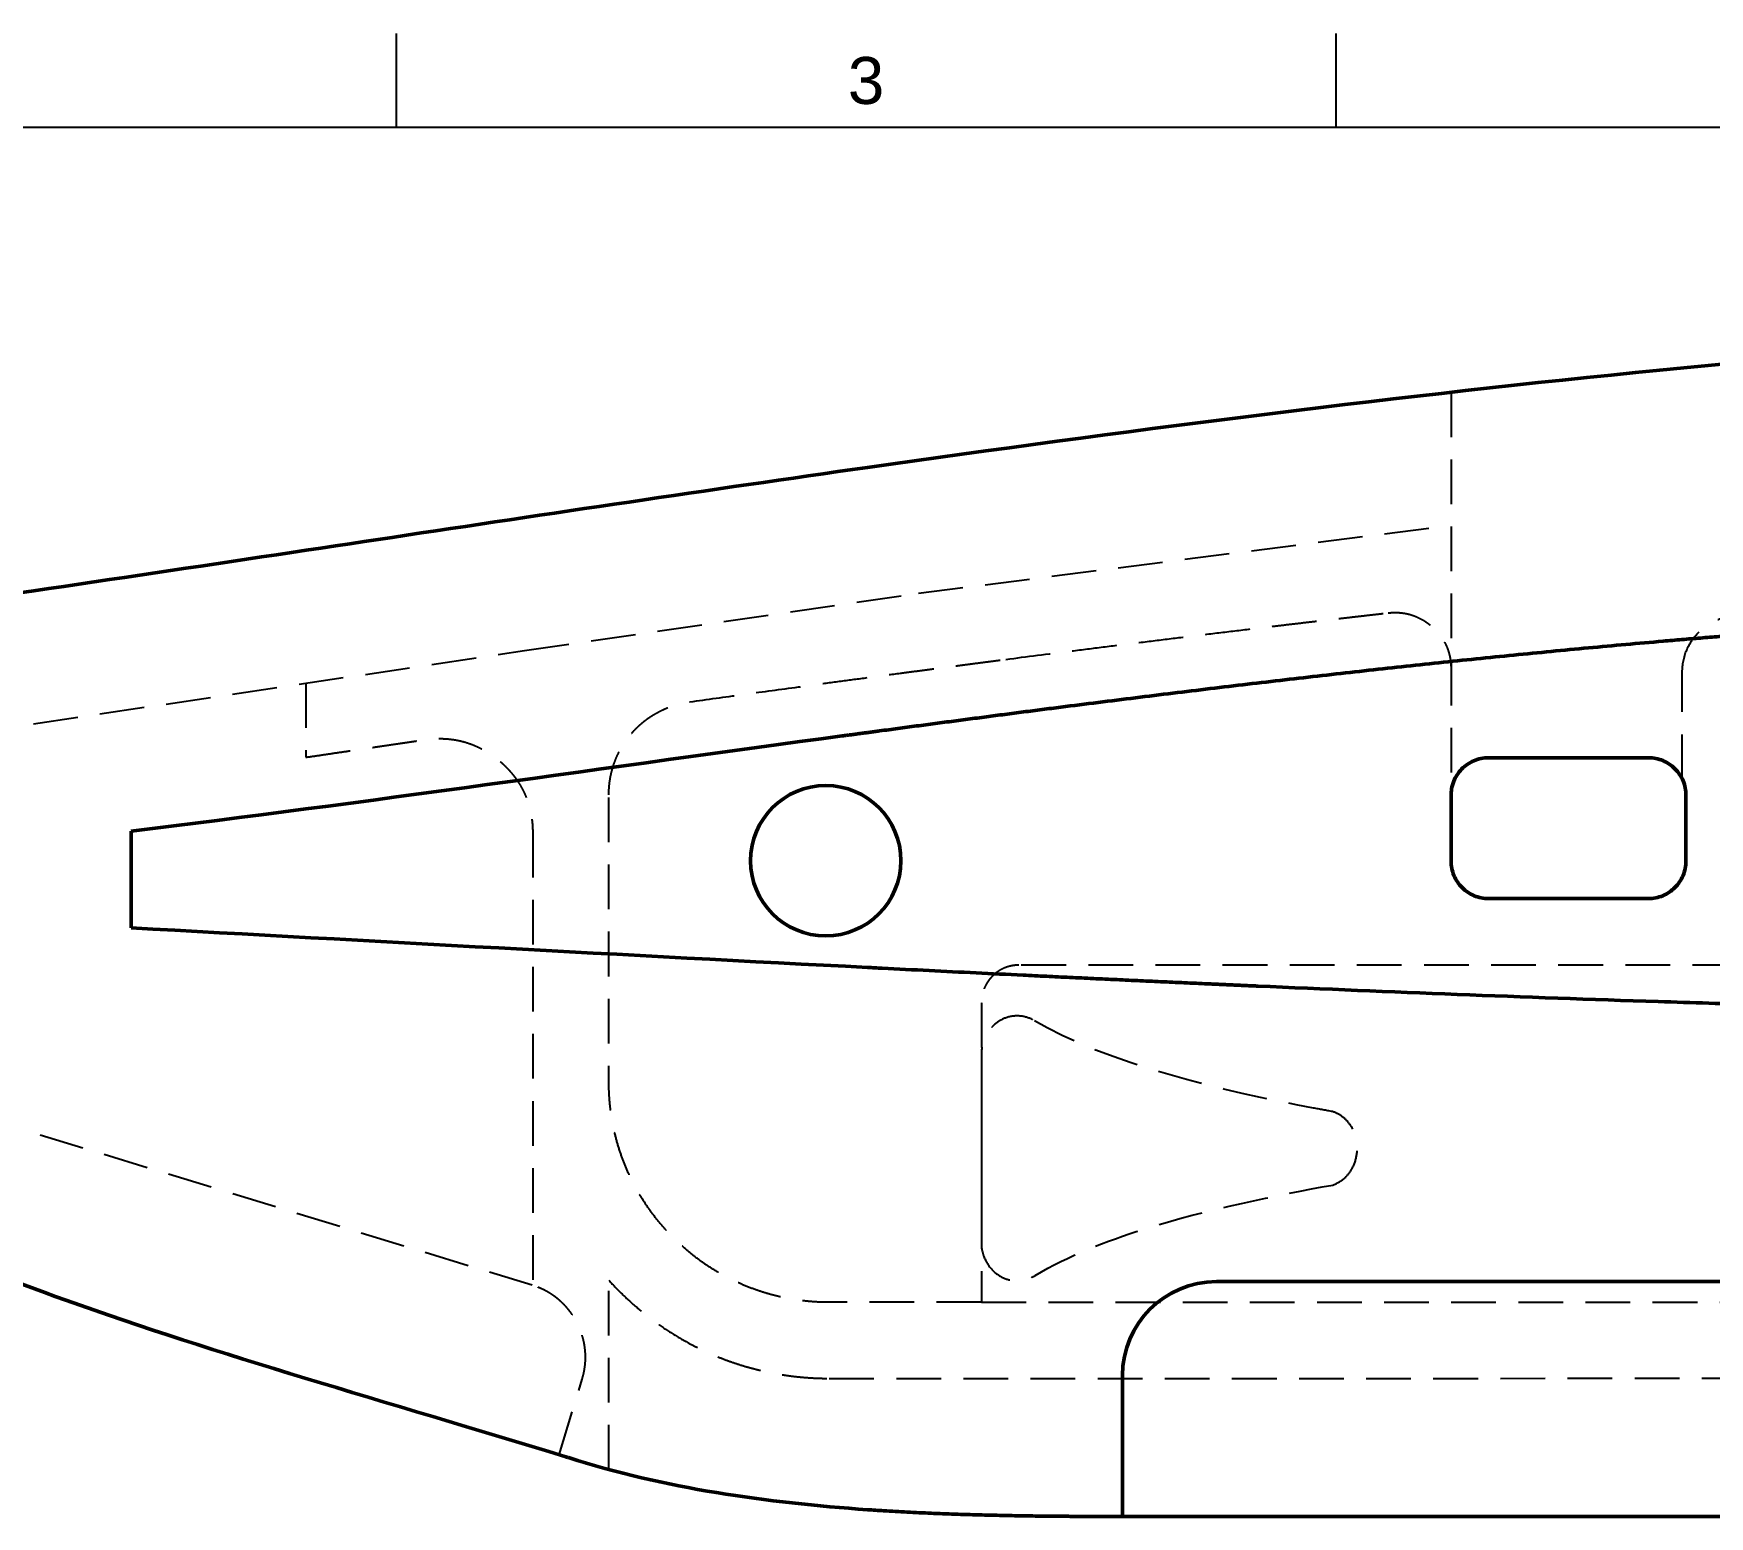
# Model space of a CAD drawing. Header units: millimetres. Extents: x 0 to 420, y 0 to 297.
# Drawn here: x 95.7 to 184.9, y 213.1 to 292 of the extents above; entities that cross this region are included whole.
import ezdxf
from ezdxf.enums import TextEntityAlignment as Align

# ---------------------------------------------------------------- set-up
doc = ezdxf.new("R2010")
doc.units = ezdxf.units.MM
doc.header["$LTSCALE"] = 0.75
doc.linetypes.add('HIDDEN2', pattern=[4.7625, 3.175, -1.5875])
for name, color, linetype, lineweight in [('Border', 7, 'Continuous', 25), ('Sichtbar', 7, 'Continuous', 50), ('Verdeckt', 7, 'HIDDEN2', 25)]:
    doc.layers.add(name, color=color, linetype=linetype, lineweight=lineweight)
doc.styles.add('FusionTitle', font='arial.ttf')

# ---------------------------------------------------------------- blocks, each defined once
blk = doc.blocks.new('ISO_A3_SHEET')
at = {"layer": 'Border'}
for p, q in [((115, 292), (115, 287)), ((165, 292), (165, 287)), ((410, 287), (20, 287))]:
    blk.add_line(p, q, dxfattribs=at)
at = {"layer": 'Border', "style": 'FusionTitle'}
blk.add_text('3', height=2.5, dxfattribs=at).set_placement((140, 289.5), align=Align.MIDDLE)

msp = doc.modelspace()

# ---------------------------------------------------------------- linework, layer by layer
at = {"layer": 'Sichtbar', "extrusion": (0, 1, 2.967e-13)}
for p, q in [((181.63, 253.45, 9.494), (173.13, 253.449, 9.494)), ((171.131, 251.452, 9.494), (171.131, 247.949, 9.494)), ((183.631, 248.057, 9.494), (183.631, 251.45, 9.494)), ((183.631, 247.95, 9.494), (183.631, 248.057, 9.494)), ((173.131, 245.949, 9.494), (181.631, 245.95, 9.494)), ((158.643, 225.557, 14.494), (208.643, 225.557, 14.494)), ((153.643, 213.057, 14.494), (153.643, 220.557, 14.494)), ((213.643, 213.057, 6.994), (153.643, 213.057, 6.994))]:
    msp.add_line(p, q, dxfattribs=at)
at = {"layer": 'Sichtbar'}
msp.add_circle((137.853, 247.965, 9.494), 4, dxfattribs=at)
msp.add_arc((158.643, 220.557, 14.494), 5, 90, 180, dxfattribs=at)
for points in [[(222.404, 276.665, 14.494), (194.832, 275.993, 14.494), (166.846, 272.689, 14.494), (140.07, 268.899, 14.494)], [(138.731, 254.608, 14.494), (126.855, 253.008, 14.472), (112.854, 250.988, 14.182), (100.893, 249.542, 13.105)], [(100.893, 249.542, 13.105), (100.893, 247.826, 13.105), (100.894, 246.109, 13.105), (100.894, 244.392, 13.105)], [(100.894, 244.392, 13.105), (113.186, 243.718, 14.212), (127.702, 242.913, 14.494), (140.073, 242.284, 14.494)], [(140.077, 213.419, 14.494), (134.772, 213.788, 14.494), (129.253, 214.546, 14.438), (124.163, 216.189, 14.316)], [(153.643, 213.057, 6.994), (153.643, 213.057, 6.994), (153.643, 213.057, 6.994), (153.643, 213.057, 6.994)]]:
    msp.add_open_spline(points, degree=3, dxfattribs=at)
for points, knots in [([(74.238, 259.346, 4.498), (74.239, 259.346, 4.858), (74.31, 259.355, 5.205), (74.592, 259.391, 5.899), (74.806, 259.419, 6.227), (75.44, 259.501, 6.973), (75.921, 259.564, 7.362), (77.399, 259.758, 8.355), (78.602, 259.918, 8.891), (82.704, 260.472, 10.423), (86.456, 260.996, 11.195), (97.401, 262.564, 13.012), (106.931, 264, 13.658), (123.05, 266.422, 14.366), (131.704, 267.714, 14.494), (140.07, 268.899, 14.494)], [0, 0, 0, 0, 0.216363, 0.216363, 0.44986, 0.44986, 0.806166, 0.806166, 1.526382, 1.526382, 3.46699, 3.46699, 8.309214, 8.309214, 13.420695, 13.420695, 13.420695, 13.420695]), ([(140.072, 254.789, 14.494), (140.119, 254.795, 14.494), (140.249, 254.812, 14.494), (140.461, 254.841, 14.494), (140.791, 254.885, 14.494), (141.203, 254.94, 14.494), (141.698, 255.006, 14.494), (142.192, 255.072, 14.494), (142.687, 255.138, 14.494), (143.182, 255.203, 14.494), (143.842, 255.291, 14.494), (144.667, 255.4, 14.494), (145.657, 255.53, 14.494), (146.648, 255.659, 14.494), (147.639, 255.788, 14.494), (148.63, 255.916, 14.494), (149.622, 256.044, 14.494), (150.944, 256.213, 14.494), (152.598, 256.422, 14.494), (154.583, 256.67, 14.494), (156.568, 256.915, 14.494), (158.555, 257.155, 14.494), (160.542, 257.392, 14.494), (163.192, 257.701, 14.494), (166.506, 258.077, 14.494), (169.821, 258.436, 14.494), (172.474, 258.711, 14.494), (175.126, 258.979, 14.494), (177.779, 259.235, 14.494), (180.432, 259.478, 14.494), (182.09, 259.623, 14.494), (183.416, 259.737, 14.494), (184.411, 259.82, 14.494), (185.239, 259.887, 14.494), (185.902, 259.94, 14.494), (186.453, 259.984, 14.494), (187.06, 260.031, 14.494), (187.951, 260.1, 14.494), (189.08, 260.183, 14.494), (190.452, 260.281, 14.494), (192.325, 260.407, 14.494), (194.716, 260.557, 14.494), (197.642, 260.719, 14.494), (200.634, 260.863, 14.494), (203.685, 260.985, 14.494), (206.786, 261.084, 14.494), (209.927, 261.156, 14.494), (213.101, 261.198, 14.494), (216.297, 261.209, 14.494), (219.508, 261.184, 14.494), (222.724, 261.123, 14.494), (225.937, 261.021, 14.494), (229.137, 260.877, 14.494), (232.316, 260.687, 14.494), (235.465, 260.449, 14.494), (238.576, 260.161, 14.494), (241.638, 259.819, 14.494), (244.155, 259.486, 14.494), (246.137, 259.189, 14.494), (247.6, 258.953, 14.494), (249.044, 258.701, 14.494), (250.468, 258.433, 14.494), (251.871, 258.149, 14.494), (253.253, 257.849, 14.494), (254.611, 257.532, 14.494), (255.946, 257.198, 14.494), (257.255, 256.847, 14.494), (258.117, 256.599, 14.494), (258.543, 256.472, 14.494)], [0.270529, 0.270529, 0.270529, 0.270529, 0.299223, 0.349106, 0.398993, 0.498776, 0.598573, 0.698383, 0.798206, 0.898041, 0.997888, 1.197617, 1.397391, 1.597206, 1.79706, 1.996951, 2.196875, 2.39683, 2.796822, 3.196907, 3.597065, 3.997275, 4.397517, 4.797772, 5.598241, 6.398534, 6.798569, 7.198506, 7.998018, 8.397562, 8.796942, 8.996567, 9.196145, 9.395675, 9.495421, 9.595155, 9.727357, 9.860804, 10.131319, 10.406476, 10.686052, 11.257576, 11.844117, 12.443907, 13.055189, 13.676212, 14.305235, 14.94053, 15.58038, 16.223083, 16.866954, 17.510326, 18.151555, 18.789024, 19.421142, 20.046357, 20.663158, 21.270081, 21.569403, 21.865734, 22.15891, 22.448773, 22.735169, 23.017951, 23.29698, 23.572124, 23.843259, 24.110272, 24.110272, 24.110272, 24.110272]), ([(138.731, 254.608, 14.494), (138.732, 254.608, 14.494), (138.733, 254.609, 14.494), (138.736, 254.609, 14.494), (138.74, 254.61, 14.494), (138.747, 254.61, 14.494), (138.755, 254.612, 14.494), (138.765, 254.613, 14.494), (138.778, 254.615, 14.494), (138.798, 254.617, 14.494), (138.824, 254.621, 14.494), (138.855, 254.625, 14.494), (138.886, 254.629, 14.494), (138.927, 254.635, 14.494), (138.979, 254.642, 14.494), (139.04, 254.65, 14.494), (139.123, 254.661, 14.494), (139.226, 254.675, 14.494), (139.349, 254.692, 14.494), (139.473, 254.708, 14.494), (139.596, 254.725, 14.494), (139.761, 254.747, 14.494), (139.92, 254.768, 14.494), (140.037, 254.784, 14.494), (140.072, 254.789, 14.494)], [0, 0, 0, 0, 0.0003891, 0.0007786, 0.0015577, 0.0031158, 0.0046739, 0.006232, 0.0093483, 0.0124645, 0.0186971, 0.0249297, 0.0311624, 0.0373952, 0.0498609, 0.0623268, 0.074793, 0.099726, 0.1246599, 0.1495947, 0.1745305, 0.1994671, 0.2493432, 0.2705294, 0.2705294, 0.2705294, 0.2705294]), ([(173.13, 253.449, 9.494), (172.994, 253.449, 9.494), (172.858, 253.435, 9.494), (172.591, 253.38, 9.494), (172.461, 253.339, 9.494), (172.095, 253.179, 9.494), (171.877, 253.027, 9.494), (171.514, 252.652, 9.494), (171.371, 252.433, 9.494), (171.159, 251.908, 9.494), (171.131, 251.646, 9.494), (171.131, 251.452, 9.494)], [-0.4168823, -0.4168823, -0.4168823, -0.4168823, -0.3653815, -0.3653815, -0.3138554, -0.3138554, -0.2142864, -0.2142864, -0.1164629, -0.1164629, 0, 0, 0, 0]), ([(183.631, 251.45, 9.494), (183.631, 251.714, 9.494), (183.579, 251.973, 9.494), (183.377, 252.459, 9.494), (183.228, 252.679, 9.494), (182.859, 253.048, 9.494), (182.642, 253.194, 9.494), (182.16, 253.397, 9.494), (181.9, 253.45, 9.494), (181.634, 253.45, 9.494), (181.631, 253.45, 9.494), (181.631, 253.45, 9.494), (181.63, 253.45, 9.494), (181.63, 253.45, 9.494), (181.63, 253.45, 9.494), (181.63, 253.45, 9.494), (181.63, 253.45, 9.494), (181.63, 253.45, 9.494)], [-0.5099413, -0.5099413, -0.5099413, -0.5099413, -0.382187, -0.382187, -0.2543902, -0.2543902, -0.1286763, -0.1286763, -0.0002167, -0.0002167, -0.0000232, -0.0000232, -0.0000168, -0.0000168, -0.0000058, -0.0000058, 0, 0, 0, 0]), ([(171.131, 247.949, 9.494), (171.131, 247.685, 9.494), (171.183, 247.426, 9.494), (171.385, 246.941, 9.494), (171.534, 246.72, 9.494), (171.903, 246.352, 9.494), (172.12, 246.205, 9.494), (172.602, 246.002, 9.494), (172.862, 245.95, 9.494), (173.127, 245.949, 9.494), (173.131, 245.949, 9.494), (173.131, 245.949, 9.494), (173.131, 245.949, 9.494), (173.131, 245.949, 9.494), (173.131, 245.949, 9.494), (173.131, 245.949, 9.494), (173.131, 245.949, 9.494), (173.131, 245.949, 9.494)], [-0.6354523, -0.6354523, -0.6354523, -0.6354523, -0.4762646, -0.4762646, -0.3170208, -0.3170208, -0.1603722, -0.1603722, -0.0002995, -0.0002995, -0.0000585, -0.0000585, -0.0000186, -0.0000186, -0.0000057, -0.0000057, 0, 0, 0, 0]), ([(181.631, 245.95, 9.494), (181.895, 245.95, 9.494), (182.154, 246.002, 9.494), (182.639, 246.204, 9.494), (182.86, 246.353, 9.494), (183.228, 246.722, 9.494), (183.375, 246.939, 9.494), (183.578, 247.421, 9.494), (183.63, 247.681, 9.494), (183.631, 247.947, 9.494), (183.631, 247.95, 9.494), (183.631, 247.95, 9.494), (183.631, 247.95, 9.494), (183.631, 247.95, 9.494), (183.631, 247.95, 9.494), (183.631, 247.95, 9.494), (183.631, 247.95, 9.494), (183.631, 247.95, 9.494)], [-0.5986098, -0.5986098, -0.5986098, -0.5986098, -0.4486872, -0.4486872, -0.29868, -0.29868, -0.1511159, -0.1511159, -0.0002995, -0.0002995, -0.0000586, -0.0000586, -0.0000186, -0.0000186, -0.0000057, -0.0000057, 0, 0, 0, 0]), ([(268.456, 243.107, 14.494), (268.456, 243.107, 14.494), (268.456, 243.107, 14.494), (268.456, 243.107, 14.494), (268.456, 243.107, 14.494), (268.455, 243.107, 14.494), (268.455, 243.107, 14.494), (268.454, 243.107, 14.494), (268.453, 243.106, 14.494), (268.451, 243.106, 14.494), (268.449, 243.105, 14.494), (268.447, 243.105, 14.494), (268.445, 243.104, 14.494), (268.442, 243.103, 14.494), (268.438, 243.102, 14.494), (268.433, 243.101, 14.494), (268.427, 243.1, 14.494), (268.419, 243.098, 14.494), (268.41, 243.095, 14.494), (268.4, 243.093, 14.494), (268.391, 243.09, 14.494), (268.378, 243.087, 14.494), (268.363, 243.083, 14.494), (268.344, 243.078, 14.494), (268.325, 243.073, 14.494), (268.306, 243.069, 14.494), (268.287, 243.064, 14.494), (268.262, 243.057, 14.494), (268.23, 243.049, 14.494), (268.192, 243.04, 14.494), (268.154, 243.03, 14.494), (268.115, 243.021, 14.494), (268.064, 243.008, 14.494), (267.999, 242.992, 14.494), (267.921, 242.973, 14.494), (267.842, 242.954, 14.494), (267.762, 242.936, 14.494), (267.683, 242.917, 14.494), (267.602, 242.898, 14.494), (267.494, 242.873, 14.494), (267.357, 242.843, 14.494), (267.191, 242.806, 14.494), (267.023, 242.77, 14.494), (266.853, 242.734, 14.494), (266.68, 242.698, 14.494), (266.447, 242.651, 14.494), (266.149, 242.593, 14.494), (265.787, 242.524, 14.494), (265.416, 242.457, 14.494), (265.037, 242.39, 14.494), (264.651, 242.325, 14.494), (264.258, 242.261, 14.494), (263.858, 242.199, 14.494), (263.311, 242.116, 14.494), (262.611, 242.015, 14.494), (261.752, 241.899, 14.494), (260.869, 241.788, 14.494), (259.964, 241.681, 14.494), (259.039, 241.578, 14.494), (258.094, 241.478, 14.494), (257.132, 241.383, 14.494), (256.154, 241.292, 14.494), (254.823, 241.175, 14.494), (253.13, 241.038, 14.494), (251.071, 240.888, 14.494), (248.986, 240.753, 14.494), (246.886, 240.63, 14.494), (244.783, 240.519, 14.494), (242.691, 240.42, 14.494), (240.621, 240.331, 14.494), (238.585, 240.254, 14.494), (236.597, 240.186, 14.494), (234.668, 240.127, 14.494), (232.811, 240.076, 14.494), (231.038, 240.033, 14.494), (229.361, 239.998, 14.494), (228.029, 239.973, 14.494), (227.021, 239.956, 14.494), (226.312, 239.946, 14.494), (225.742, 239.938, 14.494), (225.302, 239.932, 14.494), (224.868, 239.926, 14.494), (224.322, 239.92, 14.494), (223.441, 239.91, 14.494), (222.337, 239.9, 14.494), (221.012, 239.889, 14.494), (219.241, 239.879, 14.494), (217.024, 239.872, 14.494), (214.359, 239.872, 14.494), (211.689, 239.881, 14.494), (208.12, 239.904, 14.494), (203.65, 239.954, 14.494), (198.28, 240.042, 14.494), (192.906, 240.159, 14.494), (187.531, 240.299, 14.494), (180.38, 240.517, 14.494), (171.481, 240.838, 14.494), (164.374, 241.136, 14.494), (160.834, 241.292, 14.494)], [0, 0, 0, 0, 0.00003, 0.00006, 0.00012, 0.00024, 0.000361, 0.000481, 0.000721, 0.000962, 0.001443, 0.001925, 0.002406, 0.002888, 0.003851, 0.004815, 0.00578, 0.00771, 0.009642, 0.011575, 0.01351, 0.015447, 0.019326, 0.023212, 0.027105, 0.031004, 0.034911, 0.038824, 0.04667, 0.054544, 0.062444, 0.070372, 0.078326, 0.094316, 0.110412, 0.126615, 0.142924, 0.159339, 0.175858, 0.192483, 0.226043, 0.260015, 0.294396, 0.329182, 0.364368, 0.399951, 0.472288, 0.546161, 0.621535, 0.698378, 0.776653, 0.856327, 0.937365, 1.019729, 1.188299, 1.36175, 1.539792, 1.722132, 1.908474, 2.098524, 2.291983, 2.488553, 2.687932, 3.093918, 3.507524, 3.926327, 4.347893, 4.769782, 5.189552, 5.604755, 6.01294, 6.411654, 6.798442, 7.170846, 7.526408, 7.862668, 8.177165, 8.325483, 8.467437, 8.602719, 8.667762, 8.731021, 8.863162, 8.995399, 9.260149, 9.525257, 9.790706, 10.322565, 10.855602, 11.38969, 11.924703, 12.996991, 14.07144, 15.147017, 16.222679, 17.297379, 19.439665, 21.565389, 21.565389, 21.565389, 21.565389]), ([(124.163, 216.189, 14.316), (124.157, 216.191, 14.316), (124.124, 216.201, 14.315), (114.41, 219.185, 14.08), (105.488, 221.676, 13.63), (91.346, 226.747, 12.109), (87.355, 228.554, 11.376), (82.4, 230.905, 10.223), (80.518, 231.876, 9.649), (78.021, 233.209, 8.624), (76.963, 233.792, 8.107), (75.613, 234.554, 7.112), (75.126, 234.833, 6.67), (74.616, 235.128, 5.911), (74.482, 235.205, 5.656), (74.292, 235.316, 5.096), (74.241, 235.345, 4.802), (74.241, 235.346, 4.498)], [0, 0, 0, 0, 0.003958, 0.003958, 0.381482, 0.381482, 0.665043, 0.665043, 0.89835, 0.89835, 1.048459, 1.048459, 1.132632, 1.132632, 1.17033, 1.17033, 1.208952, 1.208952, 1.208952, 1.208952]), ([(140.077, 213.419, 14.494), (140.361, 213.4, 14.494), (141.065, 213.353, 14.494), (142.191, 213.289, 14.494), (143.457, 213.229, 14.494), (144.725, 213.18, 14.494), (145.997, 213.141, 14.494), (147.058, 213.116, 14.494), (147.908, 213.099, 14.494), (148.546, 213.089, 14.494), (149.183, 213.08, 14.494), (149.821, 213.073, 14.494), (150.353, 213.068, 14.494), (150.778, 213.065, 14.494), (151.097, 213.063, 14.494), (151.415, 213.062, 14.494), (151.734, 213.06, 14.494), (152.052, 213.059, 14.494), (152.318, 213.058, 14.494), (152.53, 213.058, 14.494), (152.689, 213.057, 14.494), (152.848, 213.057, 14.494), (152.981, 213.057, 14.494), (153.087, 213.057, 14.494), (153.166, 213.057, 14.494), (153.246, 213.057, 14.494), (153.325, 213.057, 14.494), (153.392, 213.057, 14.494), (153.445, 213.057, 14.494), (153.484, 213.057, 14.494), (153.517, 213.057, 14.494), (153.544, 213.057, 14.494), (153.564, 213.057, 14.494), (153.584, 213.057, 14.494), (153.6, 213.057, 14.494), (153.614, 213.057, 14.494), (153.622, 213.057, 14.494), (153.628, 213.057, 14.494), (153.633, 213.057, 14.494), (153.638, 213.057, 14.494), (153.64, 213.057, 14.494), (153.642, 213.057, 14.494), (153.643, 213.057, 14.494), (153.643, 213.057, 14.494)], [-2.714869, -2.714869, -2.714869, -2.714869, -2.544031, -2.291391, -2.038005, -1.783999, -1.529501, -1.274646, -1.147127, -1.019572, -0.891998, -0.764423, -0.636866, -0.5731, -0.509346, -0.445604, -0.38188, -0.318173, -0.254487, -0.222653, -0.190825, -0.159003, -0.127188, -0.111283, -0.095379, -0.079478, -0.063579, -0.047681, -0.039733, -0.031785, -0.023838, -0.019865, -0.015891, -0.011918, -0.007945, -0.005959, -0.003972, -0.002979, -0.001986, -0.000993, -0.000496, -0.000248, -0.000008, -0.000008, -0.000008, -0.000008])]:
    msp.add_open_spline(points, degree=3, knots=knots, dxfattribs=at)
at = {"layer": 'Sichtbar', "extrusion": (1.148e-12, 2.49501e-11, -1)}
msp.add_open_spline([(160.834, 241.292, 14.494), (160.833, 241.293, 14.494), (160.829, 241.293, 14.494), (160.823, 241.293, 14.494), (160.812, 241.293, 14.494), (160.795, 241.294, 14.494), (160.776, 241.295, 14.494), (160.75, 241.296, 14.494), (160.717, 241.298, 14.494), (160.665, 241.3, 14.494), (160.6, 241.303, 14.494), (160.522, 241.306, 14.494), (160.444, 241.31, 14.494), (160.34, 241.314, 14.494), (160.21, 241.32, 14.494), (160.055, 241.327, 14.494), (159.847, 241.336, 14.494), (159.587, 241.348, 14.494), (159.275, 241.362, 14.494), (158.963, 241.376, 14.494), (158.651, 241.39, 14.494), (158.235, 241.409, 14.494), (157.715, 241.432, 14.494), (157.091, 241.46, 14.494), (156.467, 241.489, 14.494), (155.634, 241.527, 14.494), (154.594, 241.575, 14.494), (153.346, 241.634, 14.494), (152.097, 241.693, 14.494), (150.848, 241.752, 14.494), (149.6, 241.812, 14.494), (147.935, 241.892, 14.494), (145.853, 241.994, 14.494), (143.355, 242.118, 14.494), (141.428, 242.215, 14.494), (140.334, 242.271, 14.494), (140.073, 242.284, 14.494)], degree=3, knots=[0, 0, 0, 0, 0.000975, 0.001951, 0.003902, 0.007805, 0.011708, 0.015611, 0.023417, 0.031223, 0.046835, 0.062447, 0.078059, 0.093671, 0.124896, 0.156122, 0.187348, 0.249802, 0.312258, 0.374716, 0.437176, 0.499638, 0.624568, 0.749507, 0.874453, 0.999407, 1.249337, 1.499295, 1.74928, 1.999291, 2.249326, 2.499384, 2.999562, 3.499815, 4.000129, 4.156934, 4.156934, 4.156934, 4.156934], dxfattribs=at)
at = {"layer": 'Verdeckt', "extrusion": (0, 1, 2.967e-13)}
for p, q in [((171.128, 272.902, -2.006), (171.131, 251.452, -2.006)), ((142.791, 262.207, -7.006), (171.129, 265.82, -7.006)), ((121.832, 259.15, -7.006), (142.791, 262.207, -7.006)), ((142.791, 262.207, -7.006), (142.791, 262.207, -7.006)), ((142.791, 262.207, -7.006), (142.791, 262.207, -7.006)), ((92.16, 254.728, -7.006), (121.832, 259.15, -7.006)), ((121.832, 259.15, -7.006), (121.832, 259.15, -7.006)), ((183.435, 252.311, -2.006), (183.434, 258.012, -2.006)), ((110.195, 257.416, -12.006), (110.195, 253.472, -12.006)), ((122.261, 249.461, -12.006), (122.263, 225.356, -12.006)), ((146.135, 240.408, -0.256), (146.137, 224.458, -0.256)), ((122.237, 225.365, -4.506), (95.696, 233.468, -4.506)), ((126.314, 215.552, -12.006), (126.313, 225.63, -12.006)), ((123.664, 216.342, -4.506), (124.894, 220.371, -4.506)), ((138.039, 220.407, -12.006), (308.731, 220.426, -12.006))]:
    msp.add_line(p, q, dxfattribs=at)
at = {"layer": 'Verdeckt'}
for points, knots in [([(147.432, 258.683, -12.006), (148.562, 258.829, -12.006), (150.257, 259.045, -12.006), (152.518, 259.331, -12.006), (154.214, 259.543, -12.006), (155.91, 259.752, -12.006), (157.607, 259.96, -12.006), (159.304, 260.166, -12.006), (160.718, 260.335, -12.006), (161.85, 260.469, -12.006), (162.698, 260.57, -12.006), (163.547, 260.669, -12.006), (164.255, 260.752, -12.006), (164.82, 260.817, -12.006), (165.245, 260.866, -12.006), (165.67, 260.915, -12.006), (166.094, 260.964, -12.006), (166.448, 261.005, -12.006), (166.731, 261.037, -12.006), (166.943, 261.061, -12.006), (167.12, 261.081, -12.006), (167.262, 261.097, -12.006), (167.368, 261.109, -12.006), (167.474, 261.122, -12.006), (167.562, 261.132, -12.006), (167.633, 261.14, -12.006), (167.677, 261.145, -12.006), (167.713, 261.149, -12.006), (167.739, 261.152, -12.006), (167.761, 261.154, -12.006), (167.777, 261.156, -12.006), (167.786, 261.157, -12.006), (167.79, 261.157, -12.006), (167.792, 261.158, -12.006)], [-4.10205, -4.10205, -4.10205, -4.10205, -3.418474, -3.076659, -2.734831, -2.392991, -2.051142, -1.709286, -1.367427, -1.196497, -1.025567, -0.854637, -0.683707, -0.598243, -0.512778, -0.427314, -0.341851, -0.256387, -0.213656, -0.170924, -0.128193, -0.106827, -0.085462, -0.064096, -0.042731, -0.032048, -0.021365, -0.016024, -0.010682, -0.005341, -0.00267, -0.001335, 0, 0, 0, 0]), ([(167.792, 261.158, -12.006), (167.9, 261.17, -12.006), (168.115, 261.184, -12.006), (168.434, 261.172, -12.006), (168.744, 261.127, -12.006), (169.044, 261.05, -12.006), (169.334, 260.94, -12.006), (169.613, 260.797, -12.006), (169.88, 260.622, -12.006), (170.132, 260.418, -12.006), (170.325, 260.228, -12.006), (170.466, 260.066, -12.006), (170.564, 259.942, -12.006), (170.654, 259.813, -12.006), (170.736, 259.682, -12.006), (170.811, 259.546, -12.006), (170.878, 259.407, -12.006), (170.937, 259.265, -12.006), (170.988, 259.119, -12.006), (171.032, 258.969, -12.006), (171.068, 258.817, -12.006), (171.091, 258.688, -12.006), (171.105, 258.583, -12.006), (171.114, 258.503, -12.006), (171.121, 258.423, -12.006), (171.125, 258.355, -12.006), (171.128, 258.301, -12.006), (171.129, 258.26, -12.006), (171.13, 258.218, -12.006), (171.13, 258.189, -12.006), (171.13, 258.168, -12.006), (171.13, 258.151, -12.006), (171.13, 258.123, -12.006), (171.13, 258.065, -12.006), (171.13, 257.977, -12.006), (171.13, 257.902, -12.006), (171.13, 257.863, -12.006)], [-2.602918, -2.602918, -2.602918, -2.602918, -2.537636, -2.474125, -2.41182, -2.350126, -2.288429, -2.226114, -2.162583, -2.097271, -2.031961, -1.999999, -1.968415, -1.937135, -1.906085, -1.87519, -1.844372, -1.813554, -1.78266, -1.75161, -1.720331, -1.688747, -1.672817, -1.656784, -1.640639, -1.624374, -1.616194, -1.60798, -1.599733, -1.59145, -1.590297, -1.586885, -1.581287, -1.573577, -1.552111, -1.52867, -1.52867, -1.52867, -1.52867]), ([(183.434, 258.012, -2.006), (183.434, 258.415, -2.006), (183.513, 258.811, -2.006), (183.82, 259.54, -2.006), (184.04, 259.865, -2.006), (184.558, 260.381, -2.006), (184.84, 260.58, -2.006), (185.304, 260.799, -2.006), (185.465, 260.858, -2.006), (185.712, 260.926, -2.006), (185.795, 260.945, -2.006), (185.921, 260.969, -2.006), (185.964, 260.976, -2.006), (186.027, 260.985, -2.006), (186.048, 260.988, -2.006), (186.08, 260.991, -2.006), (186.091, 260.993, -2.006), (186.106, 260.995, -2.006), (186.112, 260.995, -2.006), (186.12, 260.996, -2.006), (186.122, 260.996, -2.006), (186.126, 260.997, -2.006), (186.128, 260.997, -2.006), (186.13, 260.997, -2.006), (186.132, 260.997, -2.006), (186.133, 260.997, -2.006)], [0, 0, 0, 0, 0.2414898, 0.2414898, 0.4749457, 0.4749457, 0.680674, 0.680674, 0.7833306, 0.7833306, 0.8346179, 0.8346179, 0.8602569, 0.8602569, 0.8730759, 0.8730759, 0.8794854, 0.8794854, 0.88269, 0.88269, 0.8842933, 0.8842933, 0.8850889, 0.8850889, 0.8858623, 0.8858623, 0.8858623, 0.8858623]), ([(228.855, 260.292, -0.256), (228.855, 257.209, -0.256), (228.856, 254.126, -0.256), (228.856, 249.6, -0.256), (228.881, 249.128, -0.256), (228.42, 247.211, -0.256), (228.002, 246.31, -0.256), (226.847, 244.723, -0.256), (226.12, 244.049, -0.256), (224.462, 243.023, -0.256), (223.549, 242.678, -0.256), (221.888, 242.401, -0.256), (221.604, 242.416, -0.256), (212.353, 242.415, -0.256), (204.325, 242.414, -0.256), (180.244, 242.412, -0.256), (164.189, 242.41, -0.256), (148.135, 242.408, -0.256)], [-21.398166, -21.398166, -21.398166, -21.398166, -19.224817, -19.224817, -18.207371, -18.207371, -17.193112, -17.193112, -16.183002, -16.183002, -15.183631, -15.183631, -14.44902, -14.44902, -9.63268, -9.63268, 0, 0, 0, 0]), ([(130.62, 256.422, -12.006), (131.553, 256.552, -12.006), (133.42, 256.811, -12.006), (135.755, 257.131, -12.006), (137.622, 257.385, -12.006), (139.023, 257.574, -12.006), (140.424, 257.762, -12.006), (141.592, 257.918, -12.006), (142.526, 258.041, -12.006), (143.227, 258.134, -12.006), (143.928, 258.226, -12.006), (144.629, 258.318, -12.006), (145.213, 258.395, -12.006), (145.68, 258.456, -12.006), (146.03, 258.501, -12.006), (146.322, 258.539, -12.006), (146.556, 258.569, -12.006), (146.731, 258.592, -12.006), (146.906, 258.615, -12.006), (147.052, 258.634, -12.006), (147.169, 258.649, -12.006), (147.242, 258.658, -12.006), (147.301, 258.666, -12.006), (147.344, 258.671, -12.006), (147.381, 258.676, -12.006), (147.407, 258.679, -12.006), (147.421, 258.681, -12.006), (147.428, 258.682, -12.006), (147.432, 258.683, -12.006)], [-3.392694, -3.392694, -3.392694, -3.392694, -2.827274, -2.261815, -1.979078, -1.696339, -1.413601, -1.130865, -0.989499, -0.848134, -0.706772, -0.565412, -0.424054, -0.353376, -0.282699, -0.212023, -0.176685, -0.141348, -0.10601, -0.070673, -0.053005, -0.035336, -0.026502, -0.017668, -0.008834, -0.004417, -0.002208, 0, 0, 0, 0]), ([(126.31, 251.47, -12.006), (126.31, 251.573, -12.006), (126.317, 251.78, -12.006), (126.345, 252.087, -12.006), (126.39, 252.388, -12.006), (126.454, 252.684, -12.006), (126.534, 252.973, -12.006), (126.631, 253.254, -12.006), (126.744, 253.528, -12.006), (126.872, 253.793, -12.006), (127.016, 254.05, -12.006), (127.174, 254.296, -12.006), (127.345, 254.533, -12.006), (127.531, 254.759, -12.006), (127.729, 254.974, -12.006), (127.939, 255.177, -12.006), (128.162, 255.367, -12.006), (128.396, 255.545, -12.006), (128.641, 255.708, -12.006), (128.854, 255.833, -12.006), (129.029, 255.925, -12.006), (129.163, 255.991, -12.006), (129.299, 256.052, -12.006), (129.437, 256.11, -12.006), (129.578, 256.164, -12.006), (129.697, 256.205, -12.006), (129.793, 256.236, -12.006), (129.866, 256.259, -12.006), (129.939, 256.28, -12.006), (130.013, 256.3, -12.006), (130.087, 256.319, -12.006), (130.162, 256.337, -12.006), (130.225, 256.351, -12.006), (130.275, 256.362, -12.006), (130.313, 256.37, -12.006), (130.351, 256.377, -12.006), (130.389, 256.385, -12.006), (130.421, 256.39, -12.006), (130.446, 256.395, -12.006), (130.465, 256.398, -12.006), (130.485, 256.402, -12.006), (130.504, 256.405, -12.006), (130.523, 256.408, -12.006), (130.539, 256.41, -12.006), (130.552, 256.412, -12.006), (130.562, 256.414, -12.006), (130.572, 256.415, -12.006), (130.58, 256.416, -12.006), (130.586, 256.417, -12.006), (130.591, 256.418, -12.006), (130.596, 256.419, -12.006), (130.601, 256.419, -12.006), (130.605, 256.42, -12.006), (130.608, 256.42, -12.006), (130.61, 256.421, -12.006), (130.612, 256.421, -12.006), (130.614, 256.421, -12.006), (130.615, 256.422, -12.006), (130.616, 256.422, -12.006), (130.617, 256.422, -12.006), (130.618, 256.422, -12.006), (130.619, 256.422, -12.006), (130.619, 256.422, -12.006), (130.619, 256.422, -12.006), (130.62, 256.422, -12.006), (130.62, 256.422, -12.006), (130.62, 256.422, -12.006), (130.62, 256.422, -12.006), (130.62, 256.422, -12.006)], [-1.433474, -1.433474, -1.433474, -1.433474, -1.371145, -1.30957, -1.248647, -1.188284, -1.128396, -1.068907, -1.009746, -0.950849, -0.892156, -0.833613, -0.775169, -0.716773, -0.658377, -0.599932, -0.54139, -0.482698, -0.4238, -0.364639, -0.334936, -0.305142, -0.275248, -0.245246, -0.215124, -0.184873, -0.169695, -0.154481, -0.139229, -0.123937, -0.108605, -0.09323, -0.077811, -0.070085, -0.062347, -0.054597, -0.046835, -0.039061, -0.035169, -0.031274, -0.027376, -0.023475, -0.019571, -0.015663, -0.013708, -0.011752, -0.009796, -0.007838, -0.006859, -0.00588, -0.0049, -0.003921, -0.002941, -0.002451, -0.001961, -0.001471, -0.001225, -0.00098, -0.000735, -0.00049, -0.000368, -0.000245, -0.000184, -0.000122, -0.000061, -0.00003, -0.000015, 0, 0, 0, 0]), ([(110.195, 253.472, -12.006), (110.46, 253.511, -12.006), (110.988, 253.59, -12.006), (111.781, 253.707, -12.006), (112.441, 253.805, -12.006), (112.97, 253.884, -12.006), (113.366, 253.942, -12.006), (113.762, 254.001, -12.006), (114.159, 254.059, -12.006), (114.555, 254.118, -12.006), (114.885, 254.166, -12.006), (115.15, 254.205, -12.006), (115.348, 254.234, -12.006), (115.546, 254.263, -12.006), (115.744, 254.292, -12.006), (115.909, 254.316, -12.006), (116.041, 254.336, -12.006), (116.14, 254.35, -12.006), (116.24, 254.365, -12.006), (116.322, 254.377, -12.006), (116.388, 254.386, -12.006), (116.438, 254.394, -12.006), (116.479, 254.4, -12.006), (116.512, 254.404, -12.006), (116.534, 254.408, -12.006), (116.554, 254.411, -12.006), (116.577, 254.414, -12.006), (116.606, 254.418, -12.006), (116.641, 254.422, -12.006), (116.687, 254.428, -12.006), (116.745, 254.435, -12.006), (116.814, 254.442, -12.006), (116.883, 254.448, -12.006), (116.975, 254.455, -12.006), (117.088, 254.461, -12.006), (117.225, 254.466, -12.006), (117.36, 254.466, -12.006), (117.494, 254.463, -12.006), (117.672, 254.455, -12.006), (117.893, 254.435, -12.006), (118.154, 254.397, -12.006), (118.412, 254.345, -12.006), (118.665, 254.279, -12.006), (118.915, 254.198, -12.006), (119.16, 254.104, -12.006), (119.401, 253.995, -12.006), (119.637, 253.873, -12.006), (119.869, 253.737, -12.006), (120.095, 253.586, -12.006), (120.317, 253.422, -12.006), (120.532, 253.245, -12.006), (120.738, 253.058, -12.006), (120.932, 252.863, -12.006), (121.114, 252.661, -12.006), (121.282, 252.451, -12.006), (121.437, 252.235, -12.006), (121.58, 252.013, -12.006), (121.709, 251.784, -12.006), (121.824, 251.549, -12.006), (121.91, 251.348, -12.006), (121.971, 251.184, -12.006), (122.014, 251.06, -12.006), (122.053, 250.934, -12.006), (122.089, 250.807, -12.006), (122.122, 250.678, -12.006), (122.151, 250.548, -12.006), (122.177, 250.417, -12.006), (122.195, 250.307, -12.006), (122.208, 250.218, -12.006), (122.218, 250.151, -12.006), (122.226, 250.083, -12.006), (122.233, 250.015, -12.006), (122.24, 249.947, -12.006), (122.244, 249.89, -12.006), (122.248, 249.844, -12.006), (122.25, 249.81, -12.006), (122.252, 249.775, -12.006), (122.254, 249.741, -12.006), (122.255, 249.706, -12.006), (122.257, 249.671, -12.006), (122.258, 249.642, -12.006), (122.258, 249.619, -12.006), (122.259, 249.602, -12.006), (122.259, 249.584, -12.006), (122.26, 249.567, -12.006), (122.26, 249.552, -12.006), (122.26, 249.54, -12.006), (122.26, 249.532, -12.006), (122.26, 249.523, -12.006), (122.26, 249.514, -12.006), (122.26, 249.505, -12.006), (122.261, 249.498, -12.006), (122.261, 249.492, -12.006), (122.261, 249.488, -12.006), (122.261, 249.483, -12.006), (122.261, 249.48, -12.006), (122.261, 249.477, -12.006), (122.261, 249.474, -12.006), (122.261, 249.472, -12.006), (122.261, 249.47, -12.006), (122.261, 249.468, -12.006), (122.261, 249.467, -12.006), (122.261, 249.466, -12.006), (122.261, 249.465, -12.006), (122.261, 249.464, -12.006), (122.261, 249.463, -12.006), (122.261, 249.463, -12.006), (122.261, 249.462, -12.006), (122.261, 249.462, -12.006), (122.261, 249.462, -12.006), (122.261, 249.462, -12.006), (122.261, 249.461, -12.006), (122.261, 249.461, -12.006), (122.261, 249.461, -12.006), (122.261, 249.461, -12.006)], [-3.000803, -3.000803, -3.000803, -3.000803, -2.84055, -2.680287, -2.520021, -2.439887, -2.359754, -2.279623, -2.199493, -2.119365, -2.03924, -1.999179, -1.959118, -1.919059, -1.879001, -1.838944, -1.818916, -1.798888, -1.77886, -1.758833, -1.74882, -1.738807, -1.728793, -1.723787, -1.71878, -1.715258, -1.71174, -1.704715, -1.697705, -1.690709, -1.676761, -1.662868, -1.64903, -1.635244, -1.607823, -1.58059, -1.553531, -1.52663, -1.499873, -1.446733, -1.393981, -1.341489, -1.289127, -1.236764, -1.184269, -1.131513, -1.078366, -1.024704, -0.970403, -0.915344, -0.859414, -0.803484, -0.748427, -0.694128, -0.640468, -0.587325, -0.534573, -0.482083, -0.429724, -0.377365, -0.351142, -0.32487, -0.298532, -0.272113, -0.245596, -0.218965, -0.192206, -0.165301, -0.15179, -0.138236, -0.124639, -0.110997, -0.097307, -0.083568, -0.076679, -0.069777, -0.062863, -0.055934, -0.048993, -0.042037, -0.035067, -0.031577, -0.028083, -0.024586, -0.021085, -0.01758, -0.015826, -0.014071, -0.012316, -0.010559, -0.008802, -0.007043, -0.006164, -0.005284, -0.004404, -0.003523, -0.003083, -0.002643, -0.002203, -0.001762, -0.001322, -0.001101, -0.000881, -0.000661, -0.000551, -0.000441, -0.00033, -0.00022, -0.000165, -0.00011, -0.000055, -0.000027, -0.000014, 0, 0, 0, 0]), ([(146.137, 224.458, -12.006), (146.104, 224.458, -12.006), (145.776, 224.458, -12.006), (145.151, 224.458, -12.006), (144.262, 224.458, -12.006), (143.373, 224.458, -12.006), (142.483, 224.458, -12.006), (141.743, 224.457, -12.006), (141.15, 224.457, -12.006), (140.705, 224.457, -12.006), (140.261, 224.457, -12.006), (139.816, 224.457, -12.006), (139.446, 224.457, -12.006), (139.15, 224.457, -12.006), (138.927, 224.457, -12.006), (138.705, 224.457, -12.006), (138.52, 224.457, -12.006), (138.372, 224.457, -12.006), (138.261, 224.457, -12.006), (138.168, 224.457, -12.006), (138.094, 224.457, -12.006), (138.048, 224.457, -12.006), (138.013, 224.457, -12.006), (137.979, 224.457, -12.006), (137.937, 224.457, -12.006), (137.887, 224.458, -12.006), (137.82, 224.459, -12.006), (137.736, 224.461, -12.006), (137.635, 224.464, -12.006), (137.535, 224.467, -12.006), (137.402, 224.474, -12.006), (137.236, 224.483, -12.006), (137.037, 224.499, -12.006), (136.84, 224.517, -12.006), (136.643, 224.539, -12.006), (136.383, 224.572, -12.006), (136.06, 224.621, -12.006), (135.676, 224.693, -12.006), (135.296, 224.777, -12.006), (134.922, 224.873, -12.006), (134.552, 224.982, -12.006), (134.066, 225.142, -12.006), (133.473, 225.37, -12.006), (132.783, 225.689, -12.006), (132.117, 226.05, -12.006), (131.479, 226.452, -12.006), (130.869, 226.893, -12.006), (130.289, 227.372, -12.006), (129.742, 227.885, -12.006), (129.228, 228.433, -12.006), (128.75, 229.012, -12.006), (128.308, 229.622, -12.006), (127.906, 230.261, -12.006), (127.545, 230.926, -12.006), (127.226, 231.616, -12.006), (126.951, 232.329, -12.006), (126.723, 233.064, -12.006), (126.572, 233.692, -12.006), (126.476, 234.202, -12.006), (126.417, 234.591, -12.006), (126.371, 234.983, -12.006), (126.343, 235.312, -12.006), (126.327, 235.578, -12.006), (126.318, 235.778, -12.006), (126.314, 235.945, -12.006), (126.313, 236.063, -12.006), (126.312, 236.13, -12.006), (126.312, 236.17, -12.006), (126.312, 236.213, -12.006), (126.312, 236.27, -12.006), (126.312, 236.364, -12.006), (126.312, 236.493, -12.006), (126.312, 236.654, -12.006), (126.312, 236.848, -12.006), (126.312, 237.071, -12.006), (126.312, 237.423, -12.006), (126.312, 237.926, -12.006), (126.312, 238.596, -12.006), (126.312, 239.346, -12.006), (126.312, 240.162, -12.006), (126.312, 241.032, -12.006), (126.311, 241.941, -12.006), (126.311, 242.876, -12.006), (126.311, 243.825, -12.006), (126.311, 244.774, -12.006), (126.311, 245.71, -12.006), (126.311, 246.619, -12.006), (126.311, 247.488, -12.006), (126.311, 248.182, -12.006), (126.311, 248.707, -12.006), (126.311, 249.074, -12.006), (126.311, 249.422, -12.006), (126.311, 249.748, -12.006), (126.311, 250.05, -12.006), (126.311, 250.328, -12.006), (126.311, 250.58, -12.006), (126.311, 250.772, -12.006), (126.311, 250.911, -12.006), (126.31, 251.004, -12.006), (126.31, 251.089, -12.006), (126.31, 251.166, -12.006), (126.31, 251.235, -12.006), (126.31, 251.295, -12.006), (126.31, 251.34, -12.006), (126.31, 251.371, -12.006), (126.31, 251.391, -12.006), (126.31, 251.409, -12.006), (126.31, 251.425, -12.006), (126.31, 251.438, -12.006), (126.31, 251.449, -12.006), (126.31, 251.457, -12.006), (126.31, 251.462, -12.006), (126.31, 251.464, -12.006), (126.31, 251.467, -12.006), (126.31, 251.468, -12.006), (126.31, 251.469, -12.006), (126.31, 251.469, -12.006), (126.31, 251.47, -12.006)], [-8.36088, -8.36088, -8.36088, -8.36088, -8.341452, -8.163648, -7.985845, -7.808041, -7.630237, -7.452433, -7.363531, -7.274629, -7.185727, -7.096826, -7.007924, -6.963473, -6.919022, -6.874571, -6.83012, -6.807894, -6.785669, -6.763443, -6.752331, -6.741219, -6.736162, -6.731107, -6.721005, -6.710913, -6.700831, -6.680694, -6.660595, -6.640533, -6.620508, -6.580562, -6.540753, -6.501074, -6.461521, -6.422089, -6.343566, -6.265467, -6.187753, -6.11039, -6.033347, -5.956593, -5.803859, -5.651963, -5.500723, -5.349981, -5.199597, -5.049445, -4.899405, -4.749366, -4.599215, -4.448833, -4.298096, -4.146861, -3.994972, -3.842248, -3.688482, -3.533442, -3.45535, -3.376838, -3.297865, -3.218391, -3.178451, -3.13837, -3.098142, -3.07797, -3.06787, -3.05776, -3.053834, -3.042277, -3.02342, -2.997596, -2.965136, -2.926372, -2.881636, -2.831259, -2.714912, -2.579985, -2.429132, -2.265007, -2.090265, -1.907561, -1.719547, -1.52888, -1.338212, -1.150199, -0.967494, -0.792752, -0.628628, -0.551376, -0.477775, -0.408154, -0.342847, -0.282185, -0.2265, -0.176124, -0.131388, -0.111239, -0.092624, -0.075585, -0.060164, -0.046402, -0.03434, -0.02402, -0.019526, -0.015483, -0.011897, -0.008772, -0.006113, -0.003926, -0.002216, -0.001542, -0.000988, -0.000557, -0.000248, -0.000062, 0, 0, 0, 0]), ([(148.135, 242.408, -0.256), (148.089, 242.408, -0.256), (147.999, 242.405, -0.256), (147.864, 242.391, -0.256), (147.733, 242.369, -0.256), (147.562, 242.328, -0.256), (147.356, 242.256, -0.256), (147.124, 242.139, -0.256), (146.911, 241.995, -0.256), (146.75, 241.853, -0.256), (146.633, 241.728, -0.256), (146.551, 241.63, -0.256), (146.476, 241.525, -0.256), (146.407, 241.417, -0.256), (146.346, 241.303, -0.256), (146.3, 241.205, -0.256), (146.268, 241.125, -0.256), (146.245, 241.064, -0.256), (146.225, 241.002, -0.256), (146.206, 240.939, -0.256), (146.19, 240.875, -0.256), (146.175, 240.81, -0.256), (146.165, 240.756, -0.256), (146.158, 240.712, -0.256), (146.153, 240.679, -0.256), (146.149, 240.645, -0.256), (146.145, 240.612, -0.256), (146.143, 240.584, -0.256), (146.141, 240.561, -0.256), (146.14, 240.544, -0.256), (146.138, 240.527, -0.256), (146.138, 240.51, -0.256), (146.137, 240.493, -0.256), (146.136, 240.479, -0.256), (146.136, 240.468, -0.256), (146.136, 240.459, -0.256), (146.135, 240.451, -0.256), (146.135, 240.444, -0.256), (146.135, 240.438, -0.256), (146.135, 240.434, -0.256), (146.135, 240.429, -0.256), (146.135, 240.425, -0.256), (146.135, 240.421, -0.256), (146.135, 240.419, -0.256), (146.135, 240.416, -0.256), (146.135, 240.415, -0.256), (146.135, 240.413, -0.256), (146.135, 240.412, -0.256), (146.135, 240.411, -0.256), (146.135, 240.41, -0.256), (146.135, 240.409, -0.256), (146.135, 240.409, -0.256), (146.135, 240.409, -0.256), (146.135, 240.408, -0.256), (146.135, 240.408, -0.256), (146.135, 240.408, -0.256), (146.135, 240.408, -0.256), (146.135, 240.408, -0.256), (146.135, 240.408, -0.256)], [-0.6279566, -0.6279566, -0.6279566, -0.6279566, -0.6006238, -0.5736509, -0.5469807, -0.5205622, -0.4683353, -0.4166462, -0.3652733, -0.3140456, -0.2884275, -0.2627919, -0.2371202, -0.2113925, -0.1855862, -0.1596758, -0.1466708, -0.1336283, -0.1205439, -0.1074129, -0.0942303, -0.0809906, -0.067688, -0.061011, -0.0543159, -0.047602, -0.0408683, -0.034114, -0.0307287, -0.027338, -0.0239417, -0.0205396, -0.0171317, -0.0137178, -0.0120086, -0.0102978, -0.0085855, -0.0068716, -0.0060141, -0.0051561, -0.0042978, -0.003439, -0.0025799, -0.0021501, -0.0017203, -0.0012904, -0.0010754, -0.0008603, -0.0006453, -0.0004302, -0.0003227, -0.0002151, -0.0001613, -0.0001075, -0.0000538, -0.0000269, -0.0000134, 0, 0, 0, 0]), ([(148.859, 239.502, 12.994), (148.859, 239.502, 12.994), (148.859, 239.502, 12.994), (148.859, 239.502, 12.994), (148.859, 239.502, 12.994), (148.859, 239.502, 12.994), (148.859, 239.502, 12.994), (148.859, 239.502, 12.994), (148.859, 239.502, 12.994), (148.859, 239.502, 12.994), (148.859, 239.502, 12.994), (148.846, 239.508, 12.994), (148.833, 239.515, 12.994), (148.605, 239.626, 12.994), (148.374, 239.688, 12.994), (147.936, 239.712, 12.994), (147.701, 239.692, 12.994), (147.234, 239.53, 12.994), (147.032, 239.412, 12.994), (146.663, 239.096, 12.994), (146.505, 238.896, 12.994), (146.258, 238.432, 12.994), (146.178, 238.169, 12.994), (146.135, 237.777, 12.994), (146.135, 237.685, 12.994), (146.135, 236.054, 12.994), (146.136, 235.07, 12.994), (146.136, 232.327, 12.994), (146.136, 230.567, 12.994), (146.136, 228.558, 12.994), (146.136, 228.307, 12.994), (146.136, 227.521, 12.994), (146.12, 227.329, 12.994), (146.345, 226.678, 12.994), (146.485, 226.437, 12.994), (146.836, 226.044, 12.994), (147.038, 225.889, 12.994), (147.48, 225.677, 12.994), (147.711, 225.618, 12.994), (148.178, 225.595, 12.994), (148.363, 225.63, 12.994), (148.676, 225.719, 12.994), (148.844, 225.797, 12.994), (149.003, 225.891, 12.994)], [0, 0, 0, 0, 0.00000158, 0.00000158, 0.00000387, 0.00000387, 0.00000521, 0.00000521, 0.00000694, 0.00000694, 0.00000889, 0.00000889, 0.00011043, 0.00011043, 0.00177491, 0.00177491, 0.00317075, 0.00317075, 0.00441193, 0.00441193, 0.00575754, 0.00575754, 0.00720905, 0.00720905, 0.0078572, 0.0078572, 0.00884374, 0.00884374, 0.01060732, 0.01060732, 0.01085837, 0.01085837, 0.01139529, 0.01139529, 0.01175241, 0.01175241, 0.01208106, 0.01208106, 0.01239033, 0.01239033, 0.01268724, 0.01268724, 0.01308038, 0.01308038, 0.01308038, 0.01308038]), ([(164.83, 234.609, 12.994), (164.83, 234.61, 12.994), (164.829, 234.61, 12.994), (164.484, 234.673, 12.994), (164.145, 234.736, 12.994), (159.02, 235.705, 12.994), (152.911, 237.114, 12.994), (148.859, 239.502, 12.994)], [0, 0, 0, 0, 0.0003357, 0.0003357, 0.0234259, 0.0234259, 0.34911, 0.34911, 0.34911, 0.34911]), ([(164.831, 230.702, 12.994), (165.063, 230.782, 12.994), (165.275, 230.903, 12.994), (165.635, 231.221, 12.994), (165.778, 231.408, 12.994), (166.011, 231.853, 12.994), (166.088, 232.113, 12.994), (166.155, 232.678, 12.994), (166.133, 232.987, 12.994), (165.978, 233.54, 12.994), (165.858, 233.787, 12.994), (165.583, 234.137, 12.994), (165.458, 234.258, 12.994), (165.168, 234.467, 12.994), (165.004, 234.55, 12.994), (164.83, 234.609, 12.994)], [0, 0, 0, 0, 0.147397, 0.147397, 0.288795, 0.288795, 0.449253, 0.449253, 0.631011, 0.631011, 0.79423, 0.79423, 0.898765, 0.898765, 1.009268, 1.009268, 1.009268, 1.009268]), ([(149.003, 225.891, 12.994), (149.003, 225.891, 12.994), (149.003, 225.891, 12.994), (149.003, 225.891, 12.994), (149.003, 225.891, 12.994), (149.003, 225.891, 12.994), (149.003, 225.891, 12.994), (149.003, 225.891, 12.994), (149.003, 225.891, 12.994), (149.004, 225.892, 12.994), (149.005, 225.892, 12.994), (150.736, 226.928, 12.994), (152.819, 227.729, 12.994), (158.173, 229.428, 12.994), (161.902, 230.163, 12.994), (164.831, 230.702, 12.994)], [0, 0, 0, 0, 0.000002, 0.000002, 0.000005, 0.000005, 0.00001, 0.00001, 0.000027, 0.000027, 0.000624, 0.000624, 1.302292, 1.302292, 3.639462, 3.639462, 3.639462, 3.639462]), ([(124.894, 220.371, -4.506), (124.921, 220.458, -4.506), (124.968, 220.633, -4.506), (125.02, 220.898, -4.506), (125.054, 221.163, -4.506), (125.07, 221.427, -4.506), (125.068, 221.689, -4.506), (125.049, 221.949, -4.506), (125.014, 222.206, -4.506), (124.962, 222.459, -4.506), (124.894, 222.708, -4.506), (124.811, 222.951, -4.506), (124.712, 223.188, -4.506), (124.599, 223.418, -4.506), (124.471, 223.64, -4.506), (124.33, 223.854, -4.506), (124.175, 224.059, -4.506), (124.007, 224.254, -4.506), (123.826, 224.439, -4.506), (123.665, 224.583, -4.506), (123.53, 224.692, -4.506), (123.426, 224.771, -4.506), (123.319, 224.846, -4.506), (123.21, 224.918, -4.506), (123.097, 224.987, -4.506), (123.001, 225.042, -4.506), (122.923, 225.083, -4.506), (122.864, 225.114, -4.506), (122.804, 225.143, -4.506), (122.744, 225.172, -4.506), (122.683, 225.199, -4.506), (122.631, 225.221, -4.506), (122.59, 225.239, -4.506), (122.558, 225.251, -4.506), (122.527, 225.264, -4.506), (122.495, 225.276, -4.506), (122.463, 225.288, -4.506), (122.437, 225.298, -4.506), (122.415, 225.305, -4.506), (122.399, 225.311, -4.506), (122.383, 225.317, -4.506), (122.367, 225.322, -4.506), (122.351, 225.328, -4.506), (122.335, 225.333, -4.506), (122.321, 225.338, -4.506), (122.31, 225.341, -4.506), (122.302, 225.344, -4.506), (122.294, 225.347, -4.506), (122.286, 225.349, -4.506), (122.279, 225.351, -4.506), (122.274, 225.353, -4.506), (122.269, 225.354, -4.506), (122.265, 225.356, -4.506), (122.261, 225.357, -4.506), (122.257, 225.358, -4.506), (122.254, 225.359, -4.506), (122.251, 225.36, -4.506), (122.249, 225.361, -4.506), (122.247, 225.361, -4.506), (122.245, 225.362, -4.506), (122.244, 225.362, -4.506), (122.243, 225.363, -4.506), (122.242, 225.363, -4.506), (122.241, 225.363, -4.506), (122.24, 225.364, -4.506), (122.239, 225.364, -4.506), (122.239, 225.364, -4.506), (122.238, 225.364, -4.506), (122.238, 225.364, -4.506), (122.238, 225.364, -4.506), (122.237, 225.364, -4.506), (122.237, 225.364, -4.506), (122.237, 225.365, -4.506), (122.237, 225.365, -4.506), (122.237, 225.365, -4.506), (122.237, 225.365, -4.506), (122.237, 225.365, -4.506), (122.237, 225.365, -4.506), (122.237, 225.365, -4.506), (122.237, 225.365, -4.506), (122.237, 225.365, -4.506)], [-1.256019, -1.256019, -1.256019, -1.256019, -1.201383, -1.147462, -1.094141, -1.041319, -0.988905, -0.936823, -0.885005, -0.833391, -0.781932, -0.730583, -0.679304, -0.628061, -0.576817, -0.525538, -0.474188, -0.422728, -0.371112, -0.319291, -0.293282, -0.267198, -0.241032, -0.214773, -0.188412, -0.161937, -0.148653, -0.135337, -0.121986, -0.108599, -0.095174, -0.081711, -0.074964, -0.068206, -0.061437, -0.054658, -0.047867, -0.041065, -0.03766, -0.034252, -0.030841, -0.027426, -0.024009, -0.020589, -0.017165, -0.015452, -0.013738, -0.012024, -0.010309, -0.008593, -0.007734, -0.006876, -0.006017, -0.005158, -0.004299, -0.003439, -0.00301, -0.00258, -0.00215, -0.00172, -0.001505, -0.00129, -0.001075, -0.00086, -0.000645, -0.000538, -0.00043, -0.000323, -0.000269, -0.000215, -0.000161, -0.000108, -0.000081, -0.000054, -0.00004, -0.000027, -0.000013, -0.000007, -0.000002, 0, 0, 0, 0]), ([(126.313, 225.63, -12.006), (126.554, 225.363, -12.006), (127.053, 224.845, -12.006), (127.854, 224.12, -12.006), (128.703, 223.451, -12.006), (129.597, 222.839, -12.006), (130.377, 222.382, -12.006), (131.02, 222.047, -12.006), (131.513, 221.813, -12.006), (132.015, 221.595, -12.006), (132.526, 221.394, -12.006), (133.045, 221.211, -12.006), (133.572, 221.045, -12.006), (134.107, 220.897, -12.006), (134.559, 220.79, -12.006), (134.923, 220.714, -12.006), (135.199, 220.661, -12.006), (135.476, 220.613, -12.006), (135.755, 220.57, -12.006), (136.036, 220.532, -12.006), (136.27, 220.504, -12.006), (136.459, 220.485, -12.006), (136.601, 220.471, -12.006), (136.743, 220.459, -12.006), (136.886, 220.448, -12.006), (137.029, 220.439, -12.006), (137.172, 220.43, -12.006), (137.292, 220.424, -12.006), (137.388, 220.42, -12.006), (137.46, 220.417, -12.006), (137.532, 220.415, -12.006), (137.604, 220.413, -12.006), (137.664, 220.411, -12.006), (137.712, 220.41, -12.006), (137.749, 220.41, -12.006), (137.785, 220.409, -12.006), (137.821, 220.408, -12.006), (137.857, 220.408, -12.006), (137.888, 220.408, -12.006), (137.912, 220.408, -12.006), (137.93, 220.407, -12.006), (137.948, 220.407, -12.006), (137.963, 220.407, -12.006), (137.975, 220.407, -12.006), (137.984, 220.407, -12.006), (137.993, 220.407, -12.006), (138.003, 220.407, -12.006), (138.01, 220.407, -12.006), (138.016, 220.407, -12.006), (138.021, 220.407, -12.006), (138.024, 220.407, -12.006), (138.027, 220.407, -12.006), (138.03, 220.407, -12.006), (138.032, 220.407, -12.006), (138.034, 220.407, -12.006), (138.035, 220.407, -12.006), (138.036, 220.407, -12.006), (138.037, 220.407, -12.006), (138.038, 220.407, -12.006), (138.038, 220.407, -12.006), (138.039, 220.407, -12.006), (138.039, 220.407, -12.006), (138.039, 220.407, -12.006), (138.039, 220.407, -12.006)], [-2.64399, -2.64399, -2.64399, -2.64399, -2.428299, -2.212566, -1.996606, -1.780222, -1.563197, -1.454353, -1.345254, -1.235865, -1.126146, -1.016057, -0.905551, -0.794582, -0.683098, -0.627143, -0.571039, -0.514777, -0.458351, -0.401752, -0.344972, -0.316511, -0.288002, -0.259443, -0.230834, -0.202173, -0.173459, -0.144691, -0.130286, -0.115868, -0.101435, -0.086988, -0.072527, -0.065291, -0.058051, -0.050808, -0.043561, -0.03631, -0.029056, -0.025427, -0.021797, -0.018167, -0.014535, -0.012719, -0.010903, -0.009086, -0.007269, -0.005452, -0.004544, -0.003635, -0.002726, -0.002272, -0.001817, -0.001363, -0.000909, -0.000681, -0.000454, -0.000341, -0.000227, -0.000113, -0.000057, -0.000028, 0, 0, 0, 0]), ([(146.137, 224.458, -0.256), (146.401, 224.458, -0.256), (147.257, 224.458, -0.256), (148.707, 224.458, -0.256), (150.485, 224.458, -0.256), (152.263, 224.459, -0.256), (154.041, 224.459, -0.256), (155.819, 224.459, -0.256), (157.597, 224.459, -0.256), (159.968, 224.459, -0.256), (162.931, 224.46, -0.256), (166.487, 224.46, -0.256), (170.043, 224.461, -0.256), (173.599, 224.461, -0.256), (177.155, 224.461, -0.256), (180.711, 224.462, -0.256), (184.267, 224.462, -0.256), (189.009, 224.463, -0.256), (194.936, 224.463, -0.256), (202.048, 224.464, -0.256), (209.16, 224.465, -0.256), (216.272, 224.466, -0.256), (223.384, 224.466, -0.256), (230.497, 224.467, -0.256), (237.609, 224.468, -0.256), (244.721, 224.469, -0.256), (254.204, 224.47, -0.256), (266.058, 224.471, -0.256), (280.282, 224.473, -0.256), (294.417, 224.474, -0.256), (303.811, 224.475, -0.256), (308.464, 224.476, -0.256)], [8.36088, 8.36088, 8.36088, 8.36088, 8.519256, 8.874864, 9.230472, 9.58608, 9.941688, 10.297296, 10.652904, 11.008512, 11.719728, 12.430945, 13.142161, 13.853378, 14.564595, 15.275812, 15.98703, 16.698247, 18.120682, 19.543118, 20.965553, 22.387989, 23.810426, 25.232862, 26.655298, 28.077735, 29.500171, 32.345043, 35.189914, 38.034783, 40.82632, 40.82632, 40.82632, 40.82632])]:
    msp.add_open_spline(points, degree=3, knots=knots, dxfattribs=at)

# ---------------------------------------------------------------- block references
at = {"layer": 'Border'}
msp.add_blockref('ISO_A3_SHEET', (0, 0), dxfattribs=at)

doc.saveas('drawing.dxf')
